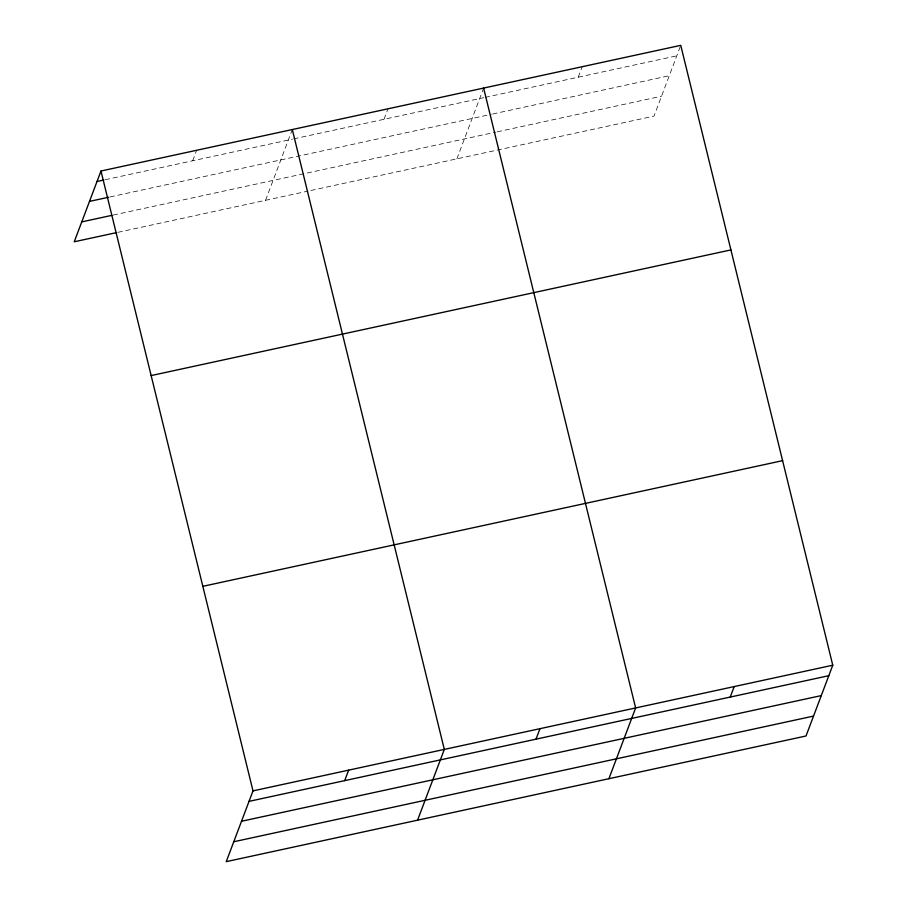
<?xml version="1.0" encoding="UTF-8"?>
<svg xmlns="http://www.w3.org/2000/svg" width="907" height="907" viewBox="0 0 907 907"><rect width="100%" height="100%" fill="white"/><g stroke="black" fill="none" stroke-linecap="round" stroke-linejoin="round"><path stroke-width="0.68" stroke-dasharray="4.54 3.4" d="M192.681 160.766L196.638 150.279M265.558 200.311L292.303 129.542M384.001 119.293L387.969 108.806M456.89 158.838L483.624 88.081M578.224 77.197L582.192 66.71M680.25 46.665L654.004 116.119L309.298 190.833M105.212 179.722L292.439 139.145M293.811 138.85L483.771 97.673M485.143 97.378L676.781 55.837M109.996 196.955L491.311 114.305M492.682 113.999L669.264 75.723M113.182 215.072L495.891 132.127M497.251 131.832L661.52 96.221M117.967 232.305L307.927 191.128"/><path stroke-width="1.36" d="M100.983 171.015L252.996 790.881L226.251 861.65L806.017 735.985L832.762 665.216L680.749 45.35L100.983 171.015L74.238 241.784L116.606 232.6M344.694 780.632L348.651 770.145M417.571 820.177L444.317 749.42L292.303 129.542M536.014 739.171L539.982 728.684M608.903 778.716L635.637 707.948L483.624 88.081M730.237 697.064L734.205 686.588M97.015 181.502L103.852 180.017M89.498 201.388L108.636 197.25M81.755 221.886L111.822 215.367M151.14 375.577L730.917 249.913M202.828 586.33L782.594 460.665M252.996 790.881L832.762 665.216M249.028 801.369L828.794 675.704M241.511 821.266L821.277 695.601M233.768 841.753L813.534 716.088"/></g></svg>
